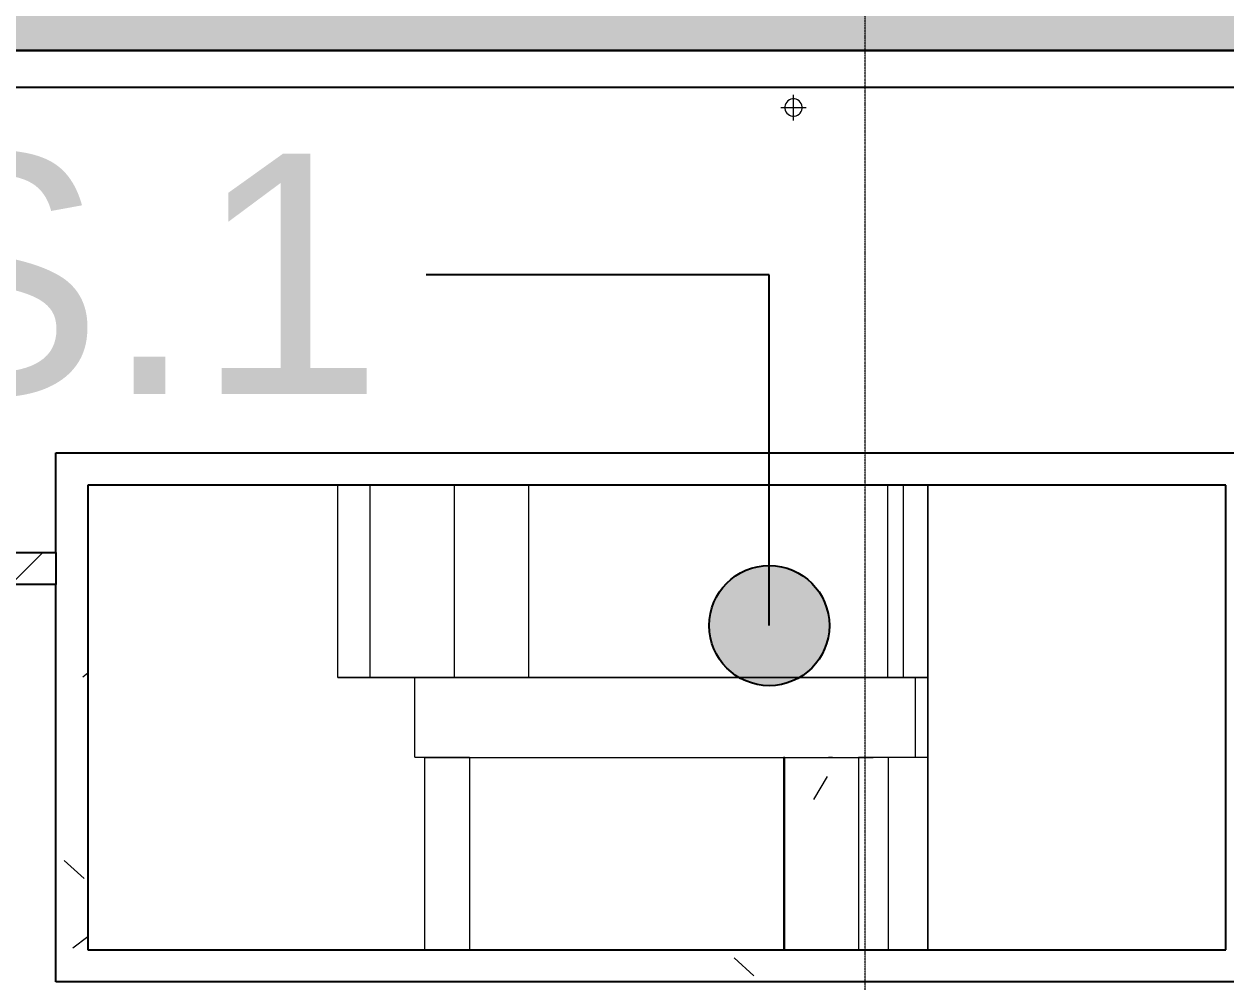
# Model space of a CAD drawing. Header units: millimetres. Extents: x 813027 to 1148939, y -931049 to -10.
# Drawn here: x 892191 to 899690, y -110920 to -104944 of the extents above; entities that cross this region are included whole.
import ezdxf

# ---------------------------------------------------------------- set-up
doc = ezdxf.new("R2010")
doc.units = ezdxf.units.MM
for name, pattern in [('DPA_Grid _ Level 500', [5.5, 2.75, -0.75, 1.25, -0.75]), ('DPA_Hidden 100', [6, 4, -2]), ('DPA_Hidden 500', [1.4, 0.8, -0.6])]:
    doc.linetypes.add(name, pattern=pattern)
for name, color, linetype, lineweight in [('A-DETL', 1, 'Continuous', 25), ('A-FLOR-E', 2, 'Continuous', 9), ('A-GENM', 1, 'Continuous', 9), ('A-ROOM-IDEN', 3, 'Continuous', 25), ('A-WALL', 5, 'Continuous', 9), ('A-WALL-PATT', 1, 'Continuous', 25), ('I-WALL', 5, 'Continuous', 25), ('P-PIPE', 2, 'Continuous', 9), ('P-PIPE-CNTR', 2, 'Continuous', 9), ('S-GRID', 251, 'Continuous', 9), ('S-STRS-MBND', 2, 'DPA_Hidden 500', 9), ('WALL-A', 3, 'Continuous', 25), ('WALL-S', 5, 'Continuous', 25)]:
    doc.layers.add(name, color=color, linetype=linetype, lineweight=lineweight)
doc.styles.add('Arial_1', font='arial.ttf', dxfattribs={"height": 1500})
pattern_1 = [(50, (-6.3, 1.8), (4554.602, -398.476), [476.25, -5238.75]), (355, (-6.3, 2), (-881.071, 4776.42), [381, -4191]), (100.451, (373, -31.4), (3673.565, 4377.916), [404.75, -4452.252]), (46.184, (-6.3, 1272), (6776.98, -1051.07), [714.375, -7858.125]), (96.636, (558.4, 1184), (5935.065, 6185.69), [607.126, -6678.38]), (351.184, (-6, 1272), (5935.12, 6185.636), [571.5, -6286.5]), (21, (628.7, 954.3), (3790.36, -2556.63), [476.25, -5238.75]), (326, (628.7, 954.3), (1545.052, 4604.703), [381, -4191]), (71.451, (944.5, 741.2), (5335.428, 2048.032), [404.75, -4452.252]), (37.5, (-6.3, 1.8), (77.215, 2113.876), [16.764, -4123.436, 16.764, -4237.736, -4206.875]), (37.5, (-6.3, 1.8), (77.215, 2113.876), [-8394.7, 16.764, -4190.111]), (7.5, (-6.3, 1.8), (1670.4916, 2504.5144), [16.764, -2408.936, 16.764, -4028.186, -1603.375]), (7.5, (-6.3, 1.8), (1670.4916, 2504.5144), [-6470.65, 16.764, -1586.611]), (327.5, (-1422.4, 1.8), (3389.7725, -143.2234), [16.764, -1570.736, 16.764, -4936.236, -6572.25]), (327.5, (-1422.4, 1.8), (3389.7725, -143.2234), [-6540.5, 16.764, -6555.486]), (317.5, (-2057.4, 1.8), (3703.232, 635.667), [16.764, -2046.986, 16.764, -3272.536, -4667.25]), (317.5, (-2057.4, 1.8), (3703.232, 635.667), [-5353.05, 16.764, -4650.486])]
pattern_2 = [(50, (-6.3, 1.8), (3643.682, -318.781), [381, -4191]), (355, (-6.3, 1.8), (-704.856, 3821.136), [304.8, -3352.8]), (100.451, (297.3, -24.8), (2938.852, 3502.332), [323.8, -3561.801]), (46.184, (-6.3, 1018), (5421.581, -840.856), [571.5, -6286.5]), (96.636, (445.5, 947.7), (4748.05, 4948.55), [485.7, -5342.702]), (351.184, (-6.3, 1018), (4748.1, 4948.506), [457.2, -5029.2]), (21, (501.7, 763.8), (3032.288, -2045.304), [381, -4191]), (326, (501.7, 763.8), (1236.042, 3683.762), [304.8, -3352.8]), (71.451, (754.4, 593.3), (4268.343, 1638.425), [323.8, -3561.801]), (37.5, (-6.3, 1.8), (61.772, 1691.1008), [167.64, -3144.52, 167.64, -3235.96, -3365.5]), (37.5, (-6.3, 1.8), (61.772, 1691.1008), [-6715.76, 167.64, -3197.86]), (7.5, (-6.3, 1.8), (1336.3933, 2003.6115), [167.64, -1772.92, 167.64, -3068.32, -1282.7]), (7.5, (-6.3, 1.8), (1336.3933, 2003.6115), [-5176.52, 167.64, -1115.06]), (327.5, (-1139.2, 1.8), (2711.8178, -114.5786), [167.64, -1102.36, 167.64, -3794.76, -5257.8]), (327.5, (-1139.2, 1.8), (2711.8178, -114.5786), [-5232.4, 167.64, -5090.16]), (317.5, (-1647.2, 1.8), (2962.5856, 508.5334), [167.64, -1483.36, 167.64, -2463.8, -3733.8]), (317.5, (-1647.2, 1.8), (2962.5856, 508.5334), [-4282.44, 167.64, -3566.16])]

# ---------------------------------------------------------------- blocks, each defined once
blk = doc.blocks.new('STAIR 10 RISER - 10 RISER-V18-4160 - LOWER PLATFORM LEVEL - REFLECTED CEILING GENERAL PLAN')
at = {"layer": 'A-GENM'}
h = blk.add_hatch(dxfattribs=at)
h.set_pattern_fill('FP_23', color=256, style=0, pattern_type=2)
h.set_pattern_definition([(0, (-894976.3, 109521.8), (4064, 1016), [167.64, -2880.36, 167.64, -2880.36, -16256]), (0, (-894976.3, 109521.8), (4064, 1016), [-6096, 167.64, -5928.36, 167.64, -2880.36, -7112]), (0, (-894976.3, 109521.8), (4064, 1016), [-15240, 167.64, -1864.36, 167.64, -4912.36]), (120, (-893452.3, 110029.8), (-2911.8818, 3011.5272), [167.64, -2880.36, 167.64, -2880.36, -16256]), (120, (-893452.3, 110029.8), (-2911.8818, 3011.5272), [-6096, 167.64, -5928.36, 167.64, -2880.36, -7112]), (120, (-893452.3, 110029.8), (-2911.8818, 3011.5272), [-15240, 167.64, -1864.36, 167.64, -4912.36]), (240, (-892944.3, 112061.8), (-1152.1182, -4027.5272), [167.64, -2880.36, 167.64, -19136.36]), (240, (-892944.3, 112061.8), (-1152.1182, -4027.5272), [-3215.64, -2880.36, 167.64, -5928.36, -10160]), (240, (-892944.3, 112061.8), (-1152.1182, -4027.5272), [-12192, 167.64, -2880.36, 167.64, -6944.36]), (240, (-892944.3, 112061.8), (-1152.1182, -4027.5272), [-15407.64, -1864.36, 167.64, -4912.36])])
h.paths.add_polyline_path([(2428, -1200), (2428, 0), (1968.3, 0), (1968.3, -1200)])
for p, q in [((1960, 0), (1960, -1200)), ((1968.3, 0), (1960, 0)), ((1968.3, -1200), (1968.3, 0)), ((1968.3, 0), (2428, 0)), ((2265, 0), (2240, 0)), ((2428, 0), (2428, -1200)), ((2612, 0), (2428, 0)), ((2545, 0), (2520, 0)), ((2612, 0), (2612, -1200)), ((2860, 0), (2612, 0)), ((2860, 0), (2860, -1200)), ((2860, 0), (2860, -1200)), ((1960, -1200), (1968.3, -1200)), ((2428, -1200), (1968.3, -1200)), ((2240, -1200), (2265, -1200)), ((2428, -1200), (2612, -1200)), ((2520, -1200), (2545, -1200)), ((2612, -1200), (2860, -1200)), ((2860, -1200), (3060, -1200))]:
    blk.add_line(p, q, dxfattribs=at)
blk = doc.blocks.new('STAIR 10 RISER_TYPE 2 - 10 RISER-19034809-4160 - LOWER PLATFORM LEVEL - REFLECTED CEILING GENERAL PLAN')
at = {"layer": 'A-GENM'}
for p, q in [((-340, 0), (25, 0)), ((-188, 0), (-340, 0)), ((-340, 0), (-340, -1200)), ((-340, 0), (-340, -1200)), ((2612, 0), (-188, 0)), ((-188, 0), (-188, -1200)), ((25, 0), (0, 0)), ((0, 0), (50, 0)), ((50, 0), (305, 0)), ((305, 0), (280, 0)), ((280, 0), (330, 0)), ((330, 0), (585, 0)), ((585, 0), (560, 0)), ((560, 0), (610, 0)), ((610, 0), (865, 0)), ((865, 0), (840, 0)), ((840, 0), (890, 0)), ((890, 0), (1145, 0)), ((1145, 0), (1120, 0)), ((1120, 0), (1170, 0)), ((1170, 0), (1425, 0)), ((1425, 0), (1400, 0)), ((1400, 0), (1450, 0)), ((1450, 0), (1705, 0)), ((1705, 0), (1680, 0)), ((1680, 0), (1730, 0)), ((1730, 0), (1985, 0)), ((1985, 0), (1960, 0)), ((1960, 0), (2010, 0)), ((2010, 0), (2265, 0)), ((2265, 0), (2240, 0)), ((2240, 0), (2290, 0)), ((2290, 0), (2545, 0)), ((2545, 0), (2520, 0)), ((2520, 0), (2570, 0)), ((2570, 0), (3340, 0)), ((3140, 0), (2612, 0)), ((2612, 0), (2612, -1200)), ((3340, 0), (3140, 0)), ((3140, 0), (3140, -1200)), ((3140, 0), (3140, -1200)), ((3340, 0), (3340, -1200)), ((3340, 0), (3340, -1200)), ((-540, -1200), (-340, -1200)), ((25, -1200), (-540, -1200)), ((-340, -1200), (-188, -1200)), ((-188, -1200), (2612, -1200)), ((50, -1200), (0, -1200)), ((0, -1200), (25, -1200)), ((305, -1200), (50, -1200)), ((330, -1200), (280, -1200)), ((280, -1200), (305, -1200)), ((585, -1200), (330, -1200)), ((610, -1200), (560, -1200)), ((560, -1200), (585, -1200)), ((865, -1200), (610, -1200)), ((890, -1200), (840, -1200)), ((840, -1200), (865, -1200)), ((1145, -1200), (890, -1200)), ((1170, -1200), (1120, -1200)), ((1120, -1200), (1145, -1200)), ((1425, -1200), (1170, -1200)), ((1450, -1200), (1400, -1200)), ((1400, -1200), (1425, -1200)), ((1705, -1200), (1450, -1200)), ((1730, -1200), (1680, -1200)), ((1680, -1200), (1705, -1200)), ((1985, -1200), (1730, -1200)), ((2010, -1200), (1960, -1200)), ((1960, -1200), (1985, -1200)), ((2265, -1200), (2010, -1200)), ((2290, -1200), (2240, -1200)), ((2240, -1200), (2265, -1200)), ((2545, -1200), (2290, -1200)), ((2570, -1200), (2520, -1200)), ((2520, -1200), (2545, -1200)), ((3340, -1200), (2570, -1200)), ((2612, -1200), (3140, -1200)), ((3140, -1200), (3340, -1200))]:
    blk.add_line(p, q, dxfattribs=at)

msp = doc.modelspace()

# ---------------------------------------------------------------- hatches: boundary and pattern name
at = {"layer": 'A-ROOM-IDEN'}
h = msp.add_hatch(color=256, dxfattribs=at)
edge = h.paths.add_edge_path()
edge.add_arc((896840.6, -108696.7), 375, 0, 360)
at = {"layer": 'A-WALL-PATT', "lineweight": 9}
h = msp.add_hatch(dxfattribs=at)
h.set_pattern_fill('FP_1', color=256, style=0, pattern_type=2)
h.set_pattern_definition(pattern_1)
h.paths.add_polyline_path([(878999.3, -105110), (982680.2, -105110), (982708.3, -103610), (878767.7, -103610)])
h = msp.add_hatch(dxfattribs=at)
h.set_pattern_fill('FP_1', color=256, style=0, pattern_type=2)
h.set_pattern_definition(pattern_1)
h.paths.add_polyline_path([(878999.3, -105110), (982680.2, -105110), (982708.3, -103610), (878767.7, -103610)])
h = msp.add_hatch(dxfattribs=at)
h.set_pattern_fill('FP_3', color=256, style=0, pattern_type=2)
h.set_pattern_definition(pattern_2)
h.paths.add_polyline_path([(892590, -110920), (892590, -107620), (892390, -107620), (892390, -110920)])
h = msp.add_hatch(dxfattribs=at)
h.set_pattern_fill('FP_3', color=256, style=0, pattern_type=2)
h.set_pattern_definition(pattern_2)
h.paths.add_polyline_path([(892590, -110920), (892590, -107620), (892390, -107620), (892390, -110920)])
h = msp.add_hatch(dxfattribs=at)
h.set_pattern_fill('FP_2', color=256, style=0, pattern_type=2)
h.set_pattern_definition([(45, (-6.33, 1.8), (-353.5534, 353.5534), []), (135, (-6.33, 1.8), (-353.5534, -353.5534), [])])
h.paths.add_polyline_path([(892390, -108440), (892390, -108240), (889890, -108240), (889890, -108440), (890237.8, -108440)])
h = msp.add_hatch(dxfattribs=at)
h.set_pattern_fill('FP_3', color=256, style=0, pattern_type=2)
h.set_pattern_definition(pattern_2)
h.paths.add_polyline_path([(896672, -110920), (899690, -110920), (899690, -110720), (892590, -110720), (892590, -110920), (895599.6, -110920)])
h = msp.add_hatch(dxfattribs=at)
h.set_pattern_fill('FP_3', color=256, style=0, pattern_type=2)
h.set_pattern_definition(pattern_2)
h.paths.add_polyline_path([(896672, -110920), (899690, -110920), (899690, -110720), (892590, -110720), (892590, -110920), (895599.6, -110920)])

# ---------------------------------------------------------------- linework, layer by layer
at = {"layer": 'A-DETL', "linetype": 'DPA_Hidden 100'}
msp.add_line((988810, -105340), (879034.8, -105340), dxfattribs=at)
at = {"layer": 'A-FLOR-E'}
for p, q in [((897830, -107820), (899690, -107820)), ((897830, -110720), (897830, -107820)), ((897830, -107820), (897830, -110720)), ((899690, -107820), (897830, -107820)), ((899690, -107820), (899690, -110720)), ((899690, -110720), (899690, -107820)), ((899690, -110720), (897830, -110720)), ((897830, -110720), (899690, -110720))]:
    msp.add_line(p, q, dxfattribs=at)
at = {"layer": 'A-ROOM-IDEN'}
for p, q in [((896840.6, -106508.7), (894701.1, -106508.7)), ((896840.6, -108696.7), (896840.6, -106508.7))]:
    msp.add_line(p, q, dxfattribs=at)
msp.add_circle((896840.6, -108696.7), 375, dxfattribs=at)
at = {"layer": 'A-WALL', "lineweight": 25}
msp.add_line((892390, -108240), (892390, -108440), dxfattribs=at)
at = {"layer": 'I-WALL'}
msp.add_line((878999.3, -105110), (982680.2, -105110), dxfattribs=at)
at = {"layer": 'P-PIPE'}
for start, end in [(106.95748, 196.95748), (16.95748, 106.95748), (196.95748, 286.95748), (286.95748, 16.95748)]:
    msp.add_arc((896992, -105465), 54.4, start, end, dxfattribs=at)
at = {"layer": 'P-PIPE-CNTR'}
for p, q in [((896992, -105545), (896992, -105385)), ((896912, -105465), (897072, -105465))]:
    msp.add_line(p, q, dxfattribs=at)
at = {"layer": 'S-GRID', "linetype": 'DPA_Grid _ Level 500'}
for p, q in [((897440, -191381.7), (897440, -15135.4)), ((847220.5, -105340), (1079421.7, -105340))]:
    msp.add_line(p, q, dxfattribs=at)
at = {"layer": 'S-STRS-MBND'}
for p, q in [((892590, -107820), (892590, -110720)), ((894970, -107820), (892590, -107820)), ((892590, -107820), (892590, -110720)), ((895340, -107820), (892590, -107820)), ((897490, -107820), (894970, -107820)), ((897210, -107820), (895250, -107820)), ((895340, -109020), (895340, -107820)), ((897580, -107820), (895340, -107820)), ((899690, -107820), (897210, -107820)), ((899690, -107820), (897490, -107820)), ((897580, -109020), (897580, -107820)), ((899690, -110720), (899690, -107820)), ((899690, -110720), (899690, -107820)), ((894630, -109020), (894970, -109020)), ((894630, -109520), (894630, -109020)), ((894630, -109020), (895340, -109020)), ((894630, -109520), (894630, -109020)), ((897490, -109020), (894970, -109020)), ((897210, -109020), (895250, -109020)), ((897580, -109020), (895340, -109020)), ((897210, -109020), (897750, -109020)), ((897490, -109020), (897750, -109020)), ((897750, -109020), (897750, -109520)), ((897750, -109020), (897750, -109520)), ((894690, -109520), (894630, -109520)), ((894970, -109520), (894630, -109520)), ((894690, -109520), (894690, -110720)), ((894690, -109520), (897490, -109520)), ((894970, -109520), (894970, -110720)), ((894970, -109520), (897490, -109520)), ((897750, -109520), (897490, -109520)), ((897750, -109520), (897490, -109520)), ((892590, -110720), (894690, -110720)), ((892590, -110720), (894970, -110720)), ((894690, -110720), (897490, -110720)), ((894970, -110720), (897490, -110720)), ((897490, -110720), (899690, -110720)), ((897490, -110720), (899690, -110720))]:
    msp.add_line(p, q, dxfattribs=at)
at = {"layer": 'WALL-A'}
for p, q in [((982680.2, -105110), (878999.3, -105110)), ((889890, -108240), (892390, -108240)), ((892390, -108440), (889890, -108440))]:
    msp.add_line(p, q, dxfattribs=at)
at = {"layer": 'WALL-S'}
for p, q in [((892390, -108240), (892390, -107620)), ((892390, -107620), (892590, -107620)), ((892590, -107620), (899690, -107620)), ((899690, -107620), (899890, -107620)), ((899690, -107820), (892590, -107820)), ((892590, -107820), (892590, -110720)), ((899690, -110720), (899690, -107820)), ((892390, -110920), (892390, -108440)), ((892590, -110720), (899690, -110720)), ((892590, -110920), (892390, -110920)), ((899690, -110920), (892590, -110920)), ((899890, -110920), (899690, -110920))]:
    msp.add_line(p, q, dxfattribs=at)

# ---------------------------------------------------------------- block references
at = {"layer": 'A-GENM', "rotation": 180}
msp.add_blockref('STAIR 10 RISER_TYPE 2 - 10 RISER-19034809-4160 - LOWER PLATFORM LEVEL - REFLECTED CEILING GENERAL PLAN', (897490, -109020), dxfattribs=at)
at = {"layer": 'A-GENM'}
msp.add_blockref('STAIR 10 RISER - 10 RISER-V18-4160 - LOWER PLATFORM LEVEL - REFLECTED CEILING GENERAL PLAN', (894970, -109520), dxfattribs=at)

# ---------------------------------------------------------------- texts
at = {"layer": 'A-ROOM-IDEN', "lineweight": 9, "insert": (889888.1, -105752.4), "char_height": 1500, "width": 5611.812, "attachment_point": 1, "style": 'Arial_1'}
msp.add_mtext('ES.1', dxfattribs=at)

doc.saveas('drawing.dxf')
